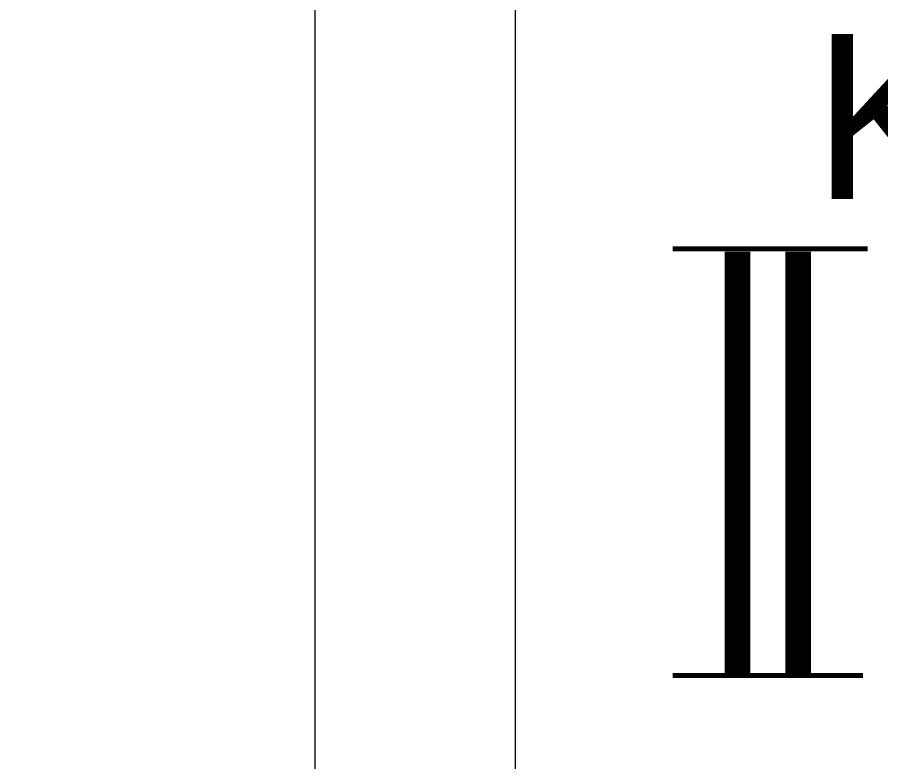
# Model space of a CAD drawing. Header units: inches. Extents: x 16928 to 514628, y -1471 to 241387.
# Drawn here: x 308385 to 310219, y 46756 to 48336 of the extents above; entities that cross this region are included whole.
import ezdxf

# ---------------------------------------------------------------- set-up
doc = ezdxf.new("R2010")
doc.units = ezdxf.units.IN
doc.header["$MEASUREMENT"] = 0
doc.layers.add('1', color=8, linetype='Continuous', lineweight=9)
doc.layers.add('FITTING', color=8, linetype='Continuous')
doc.styles.get("Standard").update_dxf_attribs({"font": 'arial.ttf'})

msp = doc.modelspace()

# ---------------------------------------------------------------- linework, layer by layer
at = {"layer": '1'}
for points in [[(309017.5, 46355.5), (309017.5, 48855.5), (307017.5, 48855.5), (307017.5, 46355.5)], [(309442.5, 48855.5), (309442.5, 45855.5), (312442.5, 45855.5), (312442.5, 48855.5)]]:
    msp.add_lwpolyline(points, close=True, dxfattribs=at)
at = {"layer": 'FITTING', "color": 3}
for points, const_width in [([(309914.7, 46938.7), (309914.7, 47838.7)], 54.6), ([(309914.7, 46938.7), (309914.7, 47838.7)], 54.6), ([(310043.6, 46938.7), (310043.6, 47838.7)], 54.6), ([(310043.6, 46938.7), (310043.6, 47838.7)], 54.6), ([(309777.1, 47844.6), (310062.2, 47844.6)], 10.9), ([(309777.1, 47844.6), (310062.2, 47844.6)], 10.9), ([(309915.8, 47844.6), (310191, 47844.6)], 10.9), ([(309915.8, 47844.6), (310191, 47844.6)], 10.9), ([(309777.1, 46938.7), (310052.3, 46938.7)], 10.9), ([(309777.1, 46938.7), (310052.3, 46938.7)], 10.9), ([(309906, 46938.7), (310181.2, 46938.7)], 10.9), ([(309906, 46938.7), (310181.2, 46938.7)], 10.9)]:
    msp.add_lwpolyline(points, dxfattribs=dict(at, const_width=const_width))

# ---------------------------------------------------------------- texts
at = {"insert": (310074.4, 48300.4), "char_height": 350, "width": 2720.653, "attachment_point": 1}
msp.add_mtext('KORIDOR-1', dxfattribs=at)

doc.saveas('drawing.dxf')
